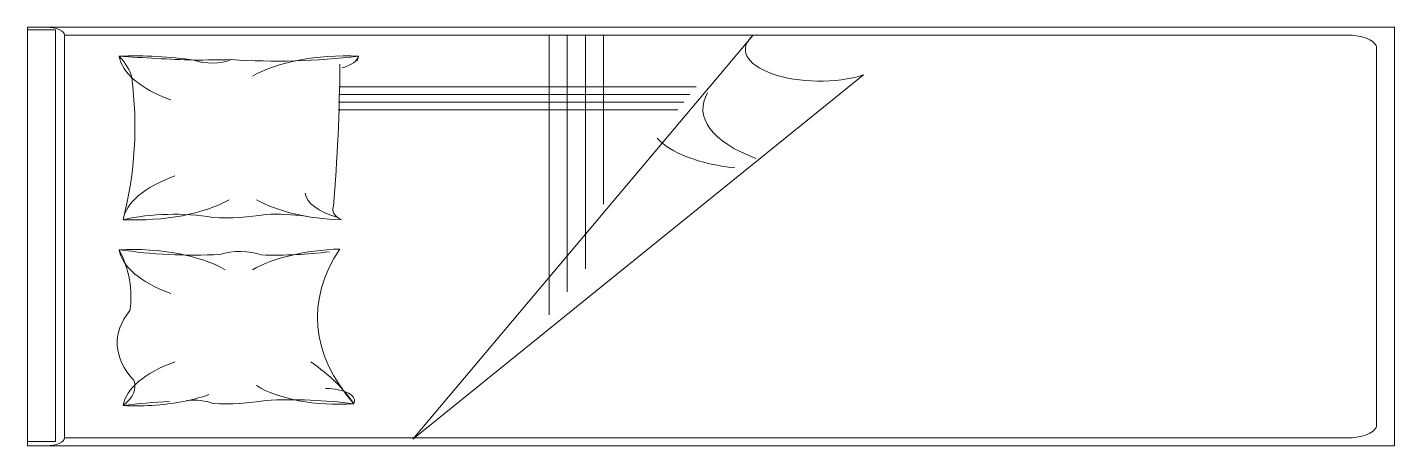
# Model space of a CAD drawing. Header units: metres. Extents: x -92766 to 98207, y -36056 to 71601.
# Drawn here: x 3633.25 to 3647.6, y -1524.14 to -1519.74 of the extents above; entities that cross this region are included whole.
import ezdxf

# ---------------------------------------------------------------- set-up
doc = ezdxf.new("R2010")
doc.units = ezdxf.units.M
doc.header["$MEASUREMENT"] = 0
doc.layers.add('FUNUTURE', color=226, linetype='Continuous', lineweight=20)
doc.layers.add('WINDOWS (FERESTRE)', color=4, linetype='Continuous', lineweight=15)

# ---------------------------------------------------------------- blocks, each defined once
blk = doc.blocks.new('bbbbbbbb')
at = {"layer": 'FUNUTURE', "lineweight": 15}
for p, q in [((20747.655, -21148.722), (20807.655, -21148.722)), ((20807.058, -21148.722), (20807.655, -21148.722)), ((20807.655, -21148.722), (20807.655, -21149.898)), ((20748.765, -21151.008), (20782.655, -21151.008)), ((20806.546, -21151.008), (20782.655, -21151.008)), ((20756.175, -21167.875), (20756.175, -21189.801)), ((20757.285, -21167.86), (20757.285, -21189.426)), ((20758.395, -21167.843), (20758.395, -21189.051)), ((20759.505, -21167.824), (20759.505, -21188.677)), ((20788.889, -21180.784), (20748.765, -21180.784)), ((20785.601, -21181.894), (20748.765, -21181.894))]:
    blk.add_line(p, q, dxfattribs=at)
at = {"layer": 'FUNUTURE', "lineweight": 15, "ltscale": 10}
for p, q in [((20782.312, -21183.004), (20748.765, -21183.004)), ((20773.024, -21184.114), (20748.765, -21184.114))]:
    blk.add_line(p, q, dxfattribs=at)
at = {"layer": 'FUNUTURE', "lineweight": 15}
for points in [[(20807.655, -21148.722), (20807.655, -21232.722), (20747.655, -21232.722), (20747.655, -21148.722), (20807.655, -21148.722)], [(20747.655, -21148.722), (20747.655, -21232.722), (20807.655, -21232.722), (20807.655, -21148.722)], [(20807.058, -21150.456), (20748.025, -21150.456), (20748.025, -21148.722), (20807.058, -21148.722), (20807.058, -21150.456)], [(20782.655, -21151.008), (20749.119, -21151.008)]]:
    blk.add_lwpolyline(points, dxfattribs=at)
for points in [[(20748.765, -21151.008), (20748.765, -21229.762, 0.414214), (20750.615, -21231.612), (20804.696, -21231.612, 0.414214), (20806.546, -21229.762), (20806.546, -21151.008)], [(20754.873, -21155.137, 0.040806), (20775.244, -21154.609, 0.040806)]]:
    blk.add_lwpolyline(points, format="xyb", dxfattribs=at)
blk.add_lwpolyline([(20754.475, -21200.1), (20806.723, -21172.402), (20748.809, -21193.299, -0.786235)], format="xyb", close=True, dxfattribs=at)
for centre, radius, start, end in [((20748.765, -21149.898), 1.11, 180, 270), ((20806.546, -21149.898), 1.11, 270, 0), ((20763.165, -21155.297), 11.411, 175.30484, 198.69419), ((20692.033, -21164.03), 60.536, 4.80985, 9.18918), ((20755.963, -21144.286), 10.906, 247.51785, 264.26696), ((20751.158, -21163.403), 9.062, 40.4189, 85.9871), ((20786.696, -21155.101), 7.189, 174.11002, 233.4289), ((20766.329, -21158.962), 13.993, 353.49469, 19.18669), ((20786.269, -21123.413), 31.672, 257.74383, 273.62843), ((20778.911, -21163.403), 9.062, 40.4189, 85.9871), ((20792.939, -21168.587), 14.346, 68.20259, 108.9817), ((20775.878, -21163.649), 9.062, 94.0129, 139.5811), ((20768.093, -21155.346), 7.189, 306.5711, 5.88998), ((20781.005, -21157.701), 6.538, 151.77364, 201.69827), ((20802.54, -21163.649), 9.062, 94.0129, 139.5811), ((20799.111, -21149.548), 5.782, 261.59582, 298.90918), ((20794.755, -21155.346), 7.189, 333.73715, 5.88998), ((20820.256, -21160.008), 19.128, 163.60457, 172.3273), ((20794.755, -21155.346), 7.189, 320.94042, 333.73715), ((20802.828, -21158.955), 1.697, 165.35061, 223.26844), ((20751.133, -21160.063), 1.651, 314.4736, 42.17134), ((20665.006, -21157.262), 87.374, 357.39054, 358.88764), ((20768.765, -21160.934), 6.219, 337.01696, 7.53676), ((20795.427, -21160.934), 6.219, 337.01696, 7.53676), ((20734.167, -21164.016), 18.333, 344.0243, 8.70709), ((20781.829, -21161.791), 2.024, 142.08329, 220.902), ((20758.943, -21168.324), 7.189, 126.5711, 185.88998), ((20768.093, -21168.57), 7.189, 4.31813, 53.4289), ((20786.967, -21168.567), 7.546, 127.11975, 175.09005), ((20795.603, -21167.844), 6.106, 351.26213, 55.75721), ((20781.25, -21163.927), 6.784, 175.22328, 196.23004), ((20768.118, -21163.873), 12.205, 343.79543, 3.55541), ((20814.926, -21164.851), 13.855, 173.82958, 196.4356), ((20771.16, -21170.295), 4.523, 33.62799, 86.47438), ((20808.012, -21146.073), 23.576, 238.34989, 254.31375), ((20789.248, -21202.178), 35.63, 69.65065, 105.96307), ((20801.216, -21167.054), 1.768, 179.77267, 283.80184), ((20751.032, -20544.383), 623.544, 270.173988, 272.052139), ((20773.8, -21169.715), 2.232, 49.09906, 101.37023), ((20751.665, -21166.959), 2.107, 273.47085, 328.54118), ((20751.158, -21160.022), 9.062, 274.0129, 278.34166), ((20761.1, -21193.883), 6.922, 14.1863, 69.12121), ((20759.352, -21199.572), 9.348, 40.62904, 104.37123)]:
    blk.add_arc(centre, radius, start, end, dxfattribs=at)

msp = doc.modelspace()

# ---------------------------------------------------------------- block references
at = {"layer": 'WINDOWS (FERESTRE)', "xscale": 0.0733017639404352, "yscale": -0.1708987348749815, "zscale": 0.0733017639404352, "rotation": 270}
msp.add_blockref('bbbbbbbb', (18.95733, 1.098), dxfattribs=at)

doc.saveas('drawing.dxf')
